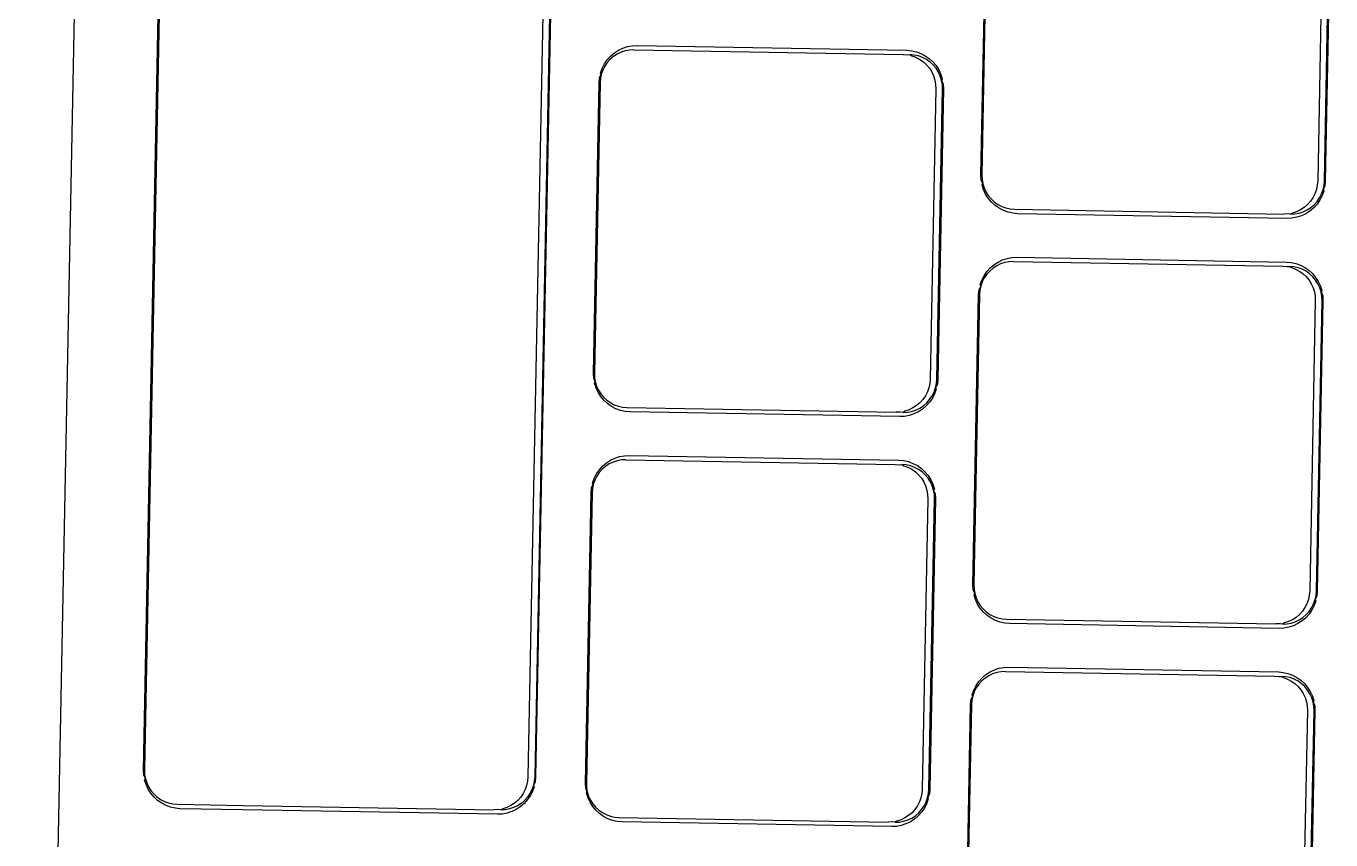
# Model space of a CAD drawing. Header units: millimetres. Extents: x 44692 to 333458, y -26854 to 14445.
# Drawn here: x 72390.7 to 72443.8, y -20744.3 to -20711.2 of the extents above; entities that cross this region are included whole.
import ezdxf

# ---------------------------------------------------------------- set-up
doc = ezdxf.new("R2010")
doc.units = ezdxf.units.MM
doc.header["$LTSCALE"] = 100
doc.layers.add('Muebles', color=112, linetype='Continuous')

msp = doc.modelspace()

# ---------------------------------------------------------------- linework, layer by layer
at = {"layer": 'Muebles'}
for p, q in [((72390.722, -20812.073), (72395.325, -20575.923)), ((72395.502, -20741.488), (72397.032, -20662.998)), ((72397.067, -20663.005), (72395.538, -20741.483)), ((72412.67, -20663.28), (72411.141, -20741.758)), ((72412.943, -20663.285), (72411.414, -20741.763)), ((72412.979, -20663.28), (72411.449, -20741.77)), ((72429.572, -20717.282), (72429.803, -20705.465)), ((72429.838, -20705.472), (72429.607, -20717.277)), ((72443.501, -20705.713), (72443.271, -20717.518)), ((72443.544, -20717.523), (72443.774, -20705.718)), ((72443.81, -20705.712), (72443.579, -20717.53)), ((72415.006, -20712.118), (72415.195, -20712.056)), ((72415.195, -20712.056), (72415.391, -20712.02)), ((72415.391, -20712.02), (72415.585, -20712.011)), ((72415.585, -20712.011), (72426.556, -20712.204)), ((72414.256, -20712.762), (72414.37, -20712.595)), ((72414.487, -20712.57), (72414.367, -20712.703)), ((72414.37, -20712.595), (72414.505, -20712.445)), ((72414.622, -20712.454), (72414.487, -20712.57)), ((72414.505, -20712.445), (72414.657, -20712.314)), ((72414.771, -20712.357), (72414.622, -20712.454)), ((72414.657, -20712.314), (72414.825, -20712.204)), ((72414.931, -20712.281), (72414.771, -20712.357)), ((72414.825, -20712.204), (72415.006, -20712.118)), ((72415.1, -20712.226), (72414.931, -20712.281)), ((72415.274, -20712.194), (72415.1, -20712.226)), ((72415.45, -20712.185), (72415.274, -20712.194)), ((72415.45, -20712.185), (72426.411, -20712.378)), ((72426.411, -20712.378), (72426.587, -20712.393)), ((72426.556, -20712.204), (72426.749, -20712.221)), ((72426.587, -20712.393), (72426.684, -20712.383)), ((72426.86, -20712.398), (72426.684, -20712.383)), ((72426.684, -20712.383), (72426.76, -20712.431)), ((72426.749, -20712.221), (72426.943, -20712.264)), ((72426.76, -20712.431), (72426.926, -20712.492)), ((72427.033, -20712.436), (72426.86, -20712.398)), ((72426.926, -20712.492), (72427.083, -20712.574)), ((72426.943, -20712.264), (72427.131, -20712.332)), ((72427.199, -20712.497), (72427.033, -20712.436)), ((72427.083, -20712.574), (72427.228, -20712.677)), ((72427.131, -20712.332), (72427.308, -20712.425)), ((72427.356, -20712.579), (72427.199, -20712.497)), ((72427.308, -20712.425), (72427.471, -20712.54)), ((72427.501, -20712.682), (72427.356, -20712.579)), ((72427.471, -20712.54), (72427.618, -20712.676)), ((72414.096, -20713.133), (72414.164, -20712.942)), ((72414.125, -20713.18), (72414.096, -20713.133)), ((72414.185, -20713.011), (72414.125, -20713.18)), ((72414.164, -20712.942), (72414.256, -20712.762)), ((72414.266, -20712.851), (72414.185, -20713.011)), ((72414.367, -20712.703), (72414.266, -20712.851)), ((72427.228, -20712.677), (72427.359, -20712.798)), ((72427.359, -20712.798), (72427.473, -20712.935)), ((72427.473, -20712.935), (72427.568, -20713.086)), ((72427.632, -20712.802), (72427.501, -20712.682)), ((72427.568, -20713.086), (72427.643, -20713.248)), ((72427.618, -20712.676), (72427.747, -20712.831)), ((72427.746, -20712.939), (72427.632, -20712.802)), ((72427.841, -20713.091), (72427.746, -20712.939)), ((72427.747, -20712.831), (72427.855, -20713.001)), ((72427.916, -20713.253), (72427.841, -20713.091)), ((72427.855, -20713.001), (72427.939, -20713.185)), ((72413.807, -20725.345), (72414.037, -20713.528)), ((72414.072, -20713.534), (72413.842, -20725.34)), ((72414.037, -20713.528), (72414.053, -20713.331)), ((72414.053, -20713.331), (72414.125, -20713.18)), ((72414.087, -20713.355), (72414.072, -20713.534)), ((72414.125, -20713.18), (72414.087, -20713.355)), ((72427.643, -20713.248), (72427.696, -20713.419)), ((72427.696, -20713.419), (72427.728, -20713.596)), ((72427.728, -20713.596), (72427.736, -20713.776)), ((72427.97, -20713.424), (72427.916, -20713.253)), ((72427.939, -20713.185), (72428, -20713.378)), ((72428, -20713.378), (72427.97, -20713.424)), ((72428.001, -20713.601), (72427.97, -20713.424)), ((72427.97, -20713.424), (72428.035, -20713.578)), ((72428.009, -20713.78), (72428.001, -20713.601)), ((72428.035, -20713.578), (72428.044, -20713.775)), ((72427.736, -20713.776), (72427.506, -20725.581)), ((72427.779, -20725.586), (72428.009, -20713.78)), ((72428.044, -20713.775), (72427.813, -20725.592)), ((72429.581, -20717.479), (72429.572, -20717.282)), ((72429.607, -20717.277), (72429.615, -20717.457)), ((72429.647, -20717.633), (72429.581, -20717.479)), ((72429.615, -20717.457), (72429.647, -20717.633)), ((72429.616, -20717.679), (72429.647, -20717.633)), ((72429.677, -20717.873), (72429.616, -20717.679)), ((72429.647, -20717.633), (72429.7, -20717.805)), ((72429.761, -20718.056), (72429.677, -20717.873)), ((72429.7, -20717.805), (72429.775, -20717.967)), ((72443.218, -20717.873), (72443.158, -20718.042)), ((72443.256, -20717.697), (72443.218, -20717.873)), ((72443.271, -20717.518), (72443.256, -20717.697)), ((72443.431, -20718.047), (72443.491, -20717.878)), ((72443.52, -20717.925), (72443.452, -20718.116)), ((72443.491, -20717.878), (72443.529, -20717.702)), ((72443.563, -20717.726), (72443.491, -20717.878)), ((72443.491, -20717.878), (72443.52, -20717.925)), ((72443.529, -20717.702), (72443.544, -20717.523)), ((72443.579, -20717.53), (72443.563, -20717.726)), ((72429.869, -20718.227), (72429.761, -20718.056)), ((72429.775, -20717.967), (72429.87, -20718.118)), ((72429.998, -20718.381), (72429.869, -20718.227)), ((72429.87, -20718.118), (72429.984, -20718.255)), ((72429.984, -20718.255), (72430.115, -20718.376)), ((72430.145, -20718.518), (72429.998, -20718.381)), ((72430.115, -20718.376), (72430.26, -20718.478)), ((72442.976, -20718.349), (72442.856, -20718.482)), ((72443.077, -20718.202), (72442.976, -20718.349)), ((72443.158, -20718.042), (72443.077, -20718.202)), ((72443.246, -20718.463), (72443.111, -20718.613)), ((72443.129, -20718.487), (72443.249, -20718.354)), ((72443.36, -20718.296), (72443.246, -20718.463)), ((72443.249, -20718.354), (72443.35, -20718.207)), ((72443.35, -20718.207), (72443.431, -20718.047)), ((72443.452, -20718.116), (72443.36, -20718.296)), ((72430.308, -20718.633), (72430.145, -20718.518)), ((72430.26, -20718.478), (72430.417, -20718.561)), ((72430.485, -20718.726), (72430.308, -20718.633)), ((72430.417, -20718.561), (72430.583, -20718.621)), ((72430.673, -20718.794), (72430.485, -20718.726)), ((72430.583, -20718.621), (72430.756, -20718.659)), ((72430.867, -20718.837), (72430.673, -20718.794)), ((72430.756, -20718.659), (72430.932, -20718.674)), ((72431.06, -20718.853), (72430.867, -20718.837)), ((72430.932, -20718.674), (72441.893, -20718.868)), ((72442.031, -20719.047), (72431.06, -20718.853)), ((72442.069, -20718.859), (72441.893, -20718.868)), ((72442.166, -20718.872), (72442.069, -20718.859)), ((72442.244, -20718.827), (72442.166, -20718.872)), ((72442.166, -20718.872), (72442.342, -20718.864)), ((72442.421, -20719.001), (72442.225, -20719.037)), ((72442.412, -20718.772), (72442.244, -20718.827)), ((72442.342, -20718.864), (72442.517, -20718.832)), ((72442.572, -20718.696), (72442.412, -20718.772)), ((72442.61, -20718.94), (72442.421, -20719.001)), ((72442.517, -20718.832), (72442.685, -20718.777)), ((72442.721, -20718.598), (72442.572, -20718.696)), ((72442.791, -20718.853), (72442.61, -20718.94)), ((72442.685, -20718.777), (72442.845, -20718.7)), ((72442.856, -20718.482), (72442.721, -20718.598)), ((72442.959, -20718.744), (72442.791, -20718.853)), ((72442.845, -20718.7), (72442.994, -20718.603)), ((72443.111, -20718.613), (72442.959, -20718.744)), ((72442.994, -20718.603), (72443.129, -20718.487)), ((72442.225, -20719.037), (72442.031, -20719.047)), ((72429.811, -20721.21), (72429.945, -20721.06)), ((72430.063, -20721.069), (72429.927, -20721.186)), ((72429.945, -20721.06), (72430.098, -20720.929)), ((72430.211, -20720.972), (72430.063, -20721.069)), ((72430.098, -20720.929), (72430.266, -20720.819)), ((72430.372, -20720.896), (72430.211, -20720.972)), ((72430.266, -20720.819), (72430.446, -20720.733)), ((72430.54, -20720.841), (72430.372, -20720.896)), ((72430.446, -20720.733), (72430.636, -20720.671)), ((72430.714, -20720.809), (72430.54, -20720.841)), ((72430.636, -20720.671), (72430.832, -20720.635)), ((72430.891, -20720.8), (72430.714, -20720.809)), ((72430.832, -20720.635), (72431.025, -20720.626)), ((72430.891, -20720.8), (72441.851, -20720.994)), ((72431.025, -20720.626), (72441.997, -20720.82)), ((72441.851, -20720.994), (72442.028, -20721.008)), ((72441.997, -20720.82), (72442.19, -20720.836)), ((72442.028, -20721.008), (72442.124, -20720.998)), ((72442.301, -20721.013), (72442.124, -20720.998)), ((72442.124, -20720.998), (72442.2, -20721.047)), ((72442.19, -20720.836), (72442.384, -20720.879)), ((72442.2, -20721.047), (72442.367, -20721.107)), ((72442.473, -20721.051), (72442.301, -20721.013)), ((72442.367, -20721.107), (72442.524, -20721.189)), ((72442.384, -20720.879), (72442.571, -20720.947)), ((72442.64, -20721.112), (72442.473, -20721.051)), ((72442.571, -20720.947), (72442.748, -20721.04)), ((72442.797, -20721.194), (72442.64, -20721.112)), ((72442.748, -20721.04), (72442.912, -20721.155)), ((72429.537, -20721.748), (72429.605, -20721.557)), ((72429.626, -20721.626), (72429.565, -20721.795)), ((72429.605, -20721.557), (72429.697, -20721.377)), ((72429.707, -20721.466), (72429.626, -20721.626)), ((72429.697, -20721.377), (72429.811, -20721.21)), ((72429.808, -20721.319), (72429.707, -20721.466)), ((72429.927, -20721.186), (72429.808, -20721.319)), ((72442.524, -20721.189), (72442.669, -20721.292)), ((72442.669, -20721.292), (72442.799, -20721.413)), ((72442.942, -20721.297), (72442.797, -20721.194)), ((72442.799, -20721.413), (72442.913, -20721.55)), ((72442.912, -20721.155), (72443.059, -20721.291)), ((72442.913, -20721.55), (72443.009, -20721.701)), ((72443.072, -20721.417), (72442.942, -20721.297)), ((72443.059, -20721.291), (72443.188, -20721.446)), ((72443.186, -20721.555), (72443.072, -20721.417)), ((72443.282, -20721.706), (72443.186, -20721.555)), ((72443.188, -20721.446), (72443.295, -20721.617)), ((72443.295, -20721.617), (72443.38, -20721.8)), ((72429.247, -20733.96), (72429.478, -20722.143)), ((72429.512, -20722.15), (72429.282, -20733.955)), ((72429.478, -20722.143), (72429.494, -20721.947)), ((72429.494, -20721.947), (72429.565, -20721.795)), ((72429.527, -20721.971), (72429.512, -20722.15)), ((72429.565, -20721.795), (72429.527, -20721.971)), ((72429.565, -20721.795), (72429.537, -20721.748)), ((72443.009, -20721.701), (72443.084, -20721.863)), ((72443.084, -20721.863), (72443.137, -20722.034)), ((72443.137, -20722.034), (72443.168, -20722.211)), ((72443.357, -20721.868), (72443.282, -20721.706)), ((72443.41, -20722.039), (72443.357, -20721.868)), ((72443.38, -20721.8), (72443.44, -20721.993)), ((72443.44, -20721.993), (72443.41, -20722.039)), ((72443.441, -20722.216), (72443.41, -20722.039)), ((72443.41, -20722.039), (72443.476, -20722.193)), ((72443.176, -20722.391), (72442.946, -20734.196)), ((72443.168, -20722.211), (72443.176, -20722.391)), ((72443.219, -20734.201), (72443.449, -20722.395)), ((72443.484, -20722.39), (72443.254, -20734.207)), ((72443.449, -20722.395), (72443.441, -20722.216)), ((72443.476, -20722.193), (72443.484, -20722.39)), ((72413.815, -20725.542), (72413.807, -20725.345)), ((72413.842, -20725.34), (72413.85, -20725.519)), ((72413.881, -20725.696), (72413.815, -20725.542)), ((72413.85, -20725.519), (72413.881, -20725.696)), ((72413.851, -20725.742), (72413.881, -20725.696)), ((72413.911, -20725.935), (72413.851, -20725.742)), ((72413.881, -20725.696), (72413.934, -20725.867)), ((72413.934, -20725.867), (72414.009, -20726.03)), ((72427.49, -20725.76), (72427.453, -20725.936)), ((72427.506, -20725.581), (72427.49, -20725.76)), ((72427.726, -20725.94), (72427.763, -20725.765)), ((72427.797, -20725.789), (72427.726, -20725.94)), ((72427.763, -20725.765), (72427.779, -20725.586)), ((72427.813, -20725.592), (72427.797, -20725.789)), ((72413.996, -20726.119), (72413.911, -20725.935)), ((72414.103, -20726.289), (72413.996, -20726.119)), ((72414.009, -20726.03), (72414.105, -20726.181)), ((72414.232, -20726.444), (72414.103, -20726.289)), ((72414.105, -20726.181), (72414.219, -20726.318)), ((72414.219, -20726.318), (72414.349, -20726.439)), ((72427.21, -20726.412), (72427.091, -20726.545)), ((72427.311, -20726.264), (72427.21, -20726.412)), ((72427.392, -20726.105), (72427.311, -20726.264)), ((72427.364, -20726.55), (72427.483, -20726.417)), ((72427.453, -20725.936), (72427.392, -20726.105)), ((72427.594, -20726.359), (72427.48, -20726.525)), ((72427.483, -20726.417), (72427.584, -20726.269)), ((72427.584, -20726.269), (72427.665, -20726.109)), ((72427.686, -20726.178), (72427.594, -20726.359)), ((72427.665, -20726.109), (72427.726, -20725.94)), ((72427.754, -20725.987), (72427.686, -20726.178)), ((72427.726, -20725.94), (72427.754, -20725.987)), ((72414.379, -20726.58), (72414.232, -20726.444)), ((72414.349, -20726.439), (72414.494, -20726.541)), ((72414.543, -20726.696), (72414.379, -20726.58)), ((72414.494, -20726.541), (72414.651, -20726.623)), ((72414.72, -20726.788), (72414.543, -20726.696)), ((72414.651, -20726.623), (72414.818, -20726.684)), ((72414.907, -20726.857), (72414.72, -20726.788)), ((72414.818, -20726.684), (72414.99, -20726.722)), ((72415.101, -20726.9), (72414.907, -20726.857)), ((72414.99, -20726.722), (72415.167, -20726.737)), ((72415.294, -20726.916), (72415.101, -20726.9)), ((72415.167, -20726.737), (72426.127, -20726.93)), ((72426.266, -20727.109), (72415.294, -20726.916)), ((72426.304, -20726.922), (72426.127, -20726.93)), ((72426.4, -20726.935), (72426.304, -20726.922)), ((72426.478, -20726.89), (72426.4, -20726.935)), ((72426.4, -20726.935), (72426.577, -20726.927)), ((72426.646, -20726.835), (72426.478, -20726.89)), ((72426.577, -20726.927), (72426.751, -20726.895)), ((72426.806, -20726.758), (72426.646, -20726.835)), ((72426.751, -20726.895), (72426.919, -20726.84)), ((72426.955, -20726.661), (72426.806, -20726.758)), ((72427.025, -20726.916), (72426.845, -20727.002)), ((72426.919, -20726.84), (72427.08, -20726.763)), ((72427.091, -20726.545), (72426.955, -20726.661)), ((72427.193, -20726.806), (72427.025, -20726.916)), ((72427.08, -20726.763), (72427.228, -20726.666)), ((72427.346, -20726.675), (72427.193, -20726.806)), ((72427.228, -20726.666), (72427.364, -20726.55)), ((72427.48, -20726.525), (72427.346, -20726.675)), ((72426.459, -20727.1), (72426.266, -20727.109)), ((72426.655, -20727.064), (72426.459, -20727.1)), ((72426.845, -20727.002), (72426.655, -20727.064)), ((72414.18, -20729.123), (72414.332, -20728.992)), ((72414.446, -20729.035), (72414.297, -20729.132)), ((72414.332, -20728.992), (72414.5, -20728.882)), ((72414.606, -20728.958), (72414.446, -20729.035)), ((72414.5, -20728.882), (72414.681, -20728.796)), ((72414.774, -20728.903), (72414.606, -20728.958)), ((72414.681, -20728.796), (72414.87, -20728.734)), ((72414.949, -20728.871), (72414.774, -20728.903)), ((72414.87, -20728.734), (72415.066, -20728.698)), ((72415.125, -20728.863), (72414.949, -20728.871)), ((72415.066, -20728.698), (72415.26, -20728.689)), ((72415.125, -20728.863), (72426.086, -20729.056)), ((72415.26, -20728.689), (72426.231, -20728.882)), ((72426.086, -20729.056), (72426.262, -20729.071)), ((72426.231, -20728.882), (72426.424, -20728.898)), ((72426.262, -20729.071), (72426.359, -20729.061)), ((72426.535, -20729.076), (72426.359, -20729.061)), ((72426.359, -20729.061), (72426.435, -20729.109)), ((72426.424, -20728.898), (72426.618, -20728.941)), ((72426.708, -20729.114), (72426.535, -20729.076)), ((72426.618, -20728.941), (72426.806, -20729.01)), ((72426.806, -20729.01), (72426.983, -20729.102)), ((72413.771, -20729.811), (72413.839, -20729.62)), ((72413.839, -20729.62), (72413.931, -20729.439)), ((72413.941, -20729.529), (72413.86, -20729.689)), ((72413.931, -20729.439), (72414.045, -20729.273)), ((72414.042, -20729.381), (72413.941, -20729.529)), ((72414.162, -20729.248), (72414.042, -20729.381)), ((72414.045, -20729.273), (72414.18, -20729.123)), ((72414.297, -20729.132), (72414.162, -20729.248)), ((72426.435, -20729.109), (72426.601, -20729.17)), ((72426.601, -20729.17), (72426.758, -20729.252)), ((72426.874, -20729.175), (72426.708, -20729.114)), ((72426.758, -20729.252), (72426.903, -20729.355)), ((72427.031, -20729.257), (72426.874, -20729.175)), ((72426.903, -20729.355), (72427.034, -20729.475)), ((72426.983, -20729.102), (72427.146, -20729.218)), ((72427.176, -20729.359), (72427.031, -20729.257)), ((72427.034, -20729.475), (72427.148, -20729.612)), ((72427.146, -20729.218), (72427.293, -20729.354)), ((72427.148, -20729.612), (72427.243, -20729.763)), ((72427.307, -20729.48), (72427.176, -20729.359)), ((72427.293, -20729.354), (72427.422, -20729.509)), ((72427.421, -20729.617), (72427.307, -20729.48)), ((72427.516, -20729.768), (72427.421, -20729.617)), ((72427.422, -20729.509), (72427.53, -20729.679)), ((72413.712, -20730.206), (72413.728, -20730.009)), ((72413.728, -20730.009), (72413.8, -20729.858)), ((72413.762, -20730.033), (72413.747, -20730.212)), ((72413.8, -20729.858), (72413.762, -20730.033)), ((72413.8, -20729.858), (72413.771, -20729.811)), ((72413.86, -20729.689), (72413.8, -20729.858)), ((72427.243, -20729.763), (72427.318, -20729.926)), ((72427.318, -20729.926), (72427.371, -20730.097)), ((72427.371, -20730.097), (72427.402, -20730.274)), ((72427.591, -20729.931), (72427.516, -20729.768)), ((72427.53, -20729.679), (72427.614, -20729.863)), ((72427.644, -20730.102), (72427.591, -20729.931)), ((72427.614, -20729.863), (72427.675, -20730.056)), ((72427.675, -20730.056), (72427.644, -20730.102)), ((72427.675, -20730.279), (72427.644, -20730.102)), ((72427.644, -20730.102), (72427.71, -20730.256)), ((72413.481, -20742.023), (72413.712, -20730.206)), ((72413.747, -20730.212), (72413.517, -20742.018)), ((72427.411, -20730.453), (72427.18, -20742.259)), ((72427.402, -20730.274), (72427.411, -20730.453)), ((72427.453, -20742.264), (72427.684, -20730.458)), ((72427.719, -20730.453), (72427.488, -20742.27)), ((72427.684, -20730.458), (72427.675, -20730.279)), ((72427.71, -20730.256), (72427.719, -20730.453)), ((72429.256, -20734.157), (72429.247, -20733.96)), ((72429.321, -20734.311), (72429.256, -20734.157)), ((72429.282, -20733.955), (72429.29, -20734.134)), ((72429.29, -20734.134), (72429.321, -20734.311)), ((72429.291, -20734.357), (72429.321, -20734.311)), ((72429.352, -20734.55), (72429.291, -20734.357)), ((72429.321, -20734.311), (72429.375, -20734.482)), ((72442.931, -20734.375), (72442.893, -20734.551)), ((72442.946, -20734.196), (72442.931, -20734.375)), ((72443.166, -20734.555), (72443.204, -20734.38)), ((72443.204, -20734.38), (72443.219, -20734.201)), ((72443.254, -20734.207), (72443.238, -20734.404)), ((72429.436, -20734.734), (72429.352, -20734.55)), ((72429.375, -20734.482), (72429.45, -20734.645)), ((72429.544, -20734.904), (72429.436, -20734.734)), ((72429.45, -20734.645), (72429.545, -20734.796)), ((72429.673, -20735.059), (72429.544, -20734.904)), ((72429.545, -20734.796), (72429.659, -20734.933)), ((72442.752, -20734.879), (72442.651, -20735.027)), ((72442.833, -20734.72), (72442.752, -20734.879)), ((72442.893, -20734.551), (72442.833, -20734.72)), ((72442.924, -20735.032), (72443.025, -20734.884)), ((72443.025, -20734.884), (72443.106, -20734.725)), ((72443.127, -20734.793), (72443.035, -20734.974)), ((72443.106, -20734.725), (72443.166, -20734.555)), ((72443.195, -20734.602), (72443.127, -20734.793)), ((72443.238, -20734.404), (72443.166, -20734.555)), ((72443.166, -20734.555), (72443.195, -20734.602)), ((72429.659, -20734.933), (72429.79, -20735.054)), ((72429.82, -20735.195), (72429.673, -20735.059)), ((72429.79, -20735.054), (72429.935, -20735.156)), ((72429.983, -20735.311), (72429.82, -20735.195)), ((72429.935, -20735.156), (72430.092, -20735.238)), ((72430.16, -20735.403), (72429.983, -20735.311)), ((72430.092, -20735.238), (72430.258, -20735.299)), ((72430.348, -20735.472), (72430.16, -20735.403)), ((72430.258, -20735.299), (72430.431, -20735.337)), ((72430.431, -20735.337), (72430.607, -20735.352)), ((72430.607, -20735.352), (72441.568, -20735.545)), ((72442.087, -20735.45), (72441.918, -20735.505)), ((72442.247, -20735.373), (72442.087, -20735.45)), ((72442.191, -20735.51), (72442.36, -20735.455)), ((72442.396, -20735.276), (72442.247, -20735.373)), ((72442.36, -20735.455), (72442.52, -20735.378)), ((72442.531, -20735.16), (72442.396, -20735.276)), ((72442.634, -20735.421), (72442.466, -20735.531)), ((72442.52, -20735.378), (72442.669, -20735.281)), ((72442.651, -20735.027), (72442.531, -20735.16)), ((72442.786, -20735.291), (72442.634, -20735.421)), ((72442.669, -20735.281), (72442.804, -20735.165)), ((72442.921, -20735.14), (72442.786, -20735.291)), ((72442.804, -20735.165), (72442.924, -20735.032)), ((72443.035, -20734.974), (72442.921, -20735.14)), ((72430.542, -20735.515), (72430.348, -20735.472)), ((72430.735, -20735.531), (72430.542, -20735.515)), ((72441.706, -20735.724), (72430.735, -20735.531)), ((72441.744, -20735.537), (72441.568, -20735.545)), ((72441.9, -20735.715), (72441.706, -20735.724)), ((72441.841, -20735.55), (72441.744, -20735.537)), ((72441.918, -20735.505), (72441.841, -20735.55)), ((72441.841, -20735.55), (72442.017, -20735.542)), ((72442.096, -20735.679), (72441.9, -20735.715)), ((72442.017, -20735.542), (72442.191, -20735.51)), ((72442.285, -20735.617), (72442.096, -20735.679)), ((72442.466, -20735.531), (72442.285, -20735.617)), ((72429.773, -20737.607), (72429.941, -20737.497)), ((72430.046, -20737.573), (72429.886, -20737.65)), ((72429.941, -20737.497), (72430.121, -20737.411)), ((72430.215, -20737.519), (72430.046, -20737.573)), ((72430.121, -20737.411), (72430.311, -20737.349)), ((72430.389, -20737.487), (72430.215, -20737.519)), ((72430.311, -20737.349), (72430.507, -20737.313)), ((72430.566, -20737.478), (72430.389, -20737.487)), ((72430.507, -20737.313), (72430.7, -20737.304)), ((72430.566, -20737.478), (72441.526, -20737.671)), ((72430.7, -20737.304), (72441.672, -20737.497)), ((72441.672, -20737.497), (72441.865, -20737.514)), ((72441.865, -20737.514), (72442.059, -20737.556)), ((72442.059, -20737.556), (72442.246, -20737.625)), ((72429.28, -20738.235), (72429.372, -20738.054)), ((72429.372, -20738.054), (72429.486, -20737.888)), ((72429.483, -20737.996), (72429.382, -20738.144)), ((72429.602, -20737.863), (72429.483, -20737.996)), ((72429.486, -20737.888), (72429.62, -20737.738)), ((72429.737, -20737.747), (72429.602, -20737.863)), ((72429.62, -20737.738), (72429.773, -20737.607)), ((72429.886, -20737.65), (72429.737, -20737.747)), ((72441.526, -20737.671), (72441.702, -20737.686)), ((72441.702, -20737.686), (72441.799, -20737.676)), ((72441.975, -20737.691), (72441.799, -20737.676)), ((72441.799, -20737.676), (72441.875, -20737.724)), ((72441.875, -20737.724), (72442.041, -20737.785)), ((72442.148, -20737.729), (72441.975, -20737.691)), ((72442.041, -20737.785), (72442.198, -20737.867)), ((72442.314, -20737.79), (72442.148, -20737.729)), ((72442.198, -20737.867), (72442.344, -20737.97)), ((72442.246, -20737.625), (72442.423, -20737.717)), ((72442.472, -20737.872), (72442.314, -20737.79)), ((72442.344, -20737.97), (72442.474, -20738.09)), ((72442.423, -20737.717), (72442.587, -20737.833)), ((72442.617, -20737.974), (72442.472, -20737.872)), ((72442.474, -20738.09), (72442.588, -20738.227)), ((72442.587, -20737.833), (72442.734, -20737.969)), ((72442.747, -20738.095), (72442.617, -20737.974)), ((72442.734, -20737.969), (72442.863, -20738.124)), ((72442.861, -20738.232), (72442.747, -20738.095)), ((72429.152, -20738.821), (72429.169, -20738.624)), ((72429.169, -20738.624), (72429.24, -20738.473)), ((72429.202, -20738.648), (72429.187, -20738.827)), ((72429.24, -20738.473), (72429.202, -20738.648)), ((72429.212, -20738.426), (72429.28, -20738.235)), ((72429.24, -20738.473), (72429.212, -20738.426)), ((72429.3, -20738.304), (72429.24, -20738.473)), ((72429.382, -20738.144), (72429.3, -20738.304)), ((72442.588, -20738.227), (72442.683, -20738.379)), ((72442.683, -20738.379), (72442.758, -20738.541)), ((72442.758, -20738.541), (72442.812, -20738.712)), ((72442.956, -20738.383), (72442.861, -20738.232)), ((72442.863, -20738.124), (72442.97, -20738.294)), ((72443.032, -20738.546), (72442.956, -20738.383)), ((72442.97, -20738.294), (72443.055, -20738.478)), ((72443.085, -20738.717), (72443.032, -20738.546)), ((72443.055, -20738.478), (72443.115, -20738.671)), ((72428.922, -20750.638), (72429.152, -20738.821)), ((72429.187, -20738.827), (72428.957, -20750.633)), ((72442.851, -20739.068), (72442.621, -20750.874)), ((72442.812, -20738.712), (72442.843, -20738.889)), ((72442.843, -20738.889), (72442.851, -20739.068)), ((72442.894, -20750.879), (72443.124, -20739.073)), ((72443.159, -20739.068), (72442.929, -20750.885)), ((72443.115, -20738.671), (72443.085, -20738.717)), ((72443.116, -20738.894), (72443.085, -20738.717)), ((72443.085, -20738.717), (72443.15, -20738.871)), ((72443.124, -20739.073), (72443.116, -20738.894)), ((72443.15, -20738.871), (72443.159, -20739.068)), ((72395.511, -20741.685), (72395.502, -20741.488)), ((72395.577, -20741.839), (72395.511, -20741.685)), ((72395.538, -20741.483), (72395.546, -20741.663)), ((72395.546, -20741.663), (72395.577, -20741.839)), ((72411.141, -20741.758), (72411.126, -20741.937)), ((72411.414, -20741.763), (72411.399, -20741.942)), ((72411.449, -20741.77), (72411.432, -20741.966)), ((72395.546, -20741.885), (72395.577, -20741.839)), ((72395.607, -20742.078), (72395.546, -20741.885)), ((72395.577, -20741.839), (72395.63, -20742.01)), ((72395.692, -20742.262), (72395.607, -20742.078)), ((72395.63, -20742.01), (72395.705, -20742.173)), ((72395.799, -20742.433), (72395.692, -20742.262)), ((72395.705, -20742.173), (72395.801, -20742.324)), ((72395.801, -20742.324), (72395.915, -20742.461)), ((72411.028, -20742.282), (72410.946, -20742.442)), ((72411.088, -20742.113), (72411.028, -20742.282)), ((72411.126, -20741.937), (72411.088, -20742.113)), ((72411.301, -20742.287), (72411.219, -20742.447)), ((72411.321, -20742.356), (72411.229, -20742.536)), ((72411.361, -20742.118), (72411.301, -20742.287)), ((72411.389, -20742.165), (72411.321, -20742.356)), ((72411.399, -20741.942), (72411.361, -20742.118)), ((72411.432, -20741.966), (72411.361, -20742.118)), ((72411.361, -20742.118), (72411.389, -20742.165)), ((72413.49, -20742.22), (72413.481, -20742.023)), ((72413.556, -20742.374), (72413.49, -20742.22)), ((72413.517, -20742.018), (72413.525, -20742.197)), ((72413.525, -20742.197), (72413.556, -20742.374)), ((72427.18, -20742.259), (72427.165, -20742.438)), ((72427.438, -20742.443), (72427.453, -20742.264)), ((72427.488, -20742.27), (72427.472, -20742.467)), ((72395.928, -20742.587), (72395.799, -20742.433)), ((72395.915, -20742.461), (72396.045, -20742.582)), ((72396.075, -20742.723), (72395.928, -20742.587)), ((72396.045, -20742.582), (72396.19, -20742.684)), ((72396.239, -20742.839), (72396.075, -20742.723)), ((72396.19, -20742.684), (72396.347, -20742.766)), ((72396.415, -20742.932), (72396.239, -20742.839)), ((72396.347, -20742.766), (72396.514, -20742.827)), ((72396.514, -20742.827), (72396.686, -20742.865)), ((72396.686, -20742.865), (72396.862, -20742.88)), ((72396.862, -20742.88), (72399.549, -20742.928)), ((72410.591, -20742.838), (72410.442, -20742.936)), ((72410.726, -20742.722), (72410.591, -20742.838)), ((72410.864, -20742.843), (72410.715, -20742.94)), ((72410.845, -20742.589), (72410.726, -20742.722)), ((72410.981, -20742.853), (72410.828, -20742.984)), ((72410.946, -20742.442), (72410.845, -20742.589)), ((72410.999, -20742.727), (72410.864, -20742.843)), ((72411.115, -20742.703), (72410.981, -20742.853)), ((72411.118, -20742.594), (72410.999, -20742.727)), ((72411.229, -20742.536), (72411.115, -20742.703)), ((72411.219, -20742.447), (72411.118, -20742.594)), ((72413.525, -20742.42), (72413.556, -20742.374)), ((72413.586, -20742.613), (72413.525, -20742.42)), ((72413.556, -20742.374), (72413.609, -20742.545)), ((72413.671, -20742.797), (72413.586, -20742.613)), ((72413.609, -20742.545), (72413.684, -20742.707)), ((72413.778, -20742.967), (72413.671, -20742.797)), ((72413.684, -20742.707), (72413.78, -20742.859)), ((72413.78, -20742.859), (72413.894, -20742.996)), ((72427.067, -20742.782), (72426.986, -20742.942)), ((72427.127, -20742.613), (72427.067, -20742.782)), ((72427.165, -20742.438), (72427.127, -20742.613)), ((72427.259, -20742.947), (72427.34, -20742.787)), ((72427.361, -20742.856), (72427.269, -20743.036)), ((72427.34, -20742.787), (72427.4, -20742.618)), ((72427.429, -20742.665), (72427.361, -20742.856)), ((72427.4, -20742.618), (72427.438, -20742.443)), ((72427.472, -20742.467), (72427.4, -20742.618)), ((72427.4, -20742.618), (72427.429, -20742.665)), ((72396.603, -20743), (72396.415, -20742.932)), ((72396.797, -20743.043), (72396.603, -20743)), ((72396.99, -20743.059), (72396.797, -20743.043)), ((72399.545, -20743.104), (72396.99, -20743.059)), ((72409.901, -20743.287), (72399.545, -20743.104)), ((72399.549, -20742.928), (72409.762, -20743.108)), ((72409.939, -20743.099), (72409.762, -20743.108)), ((72410.094, -20743.277), (72409.901, -20743.287)), ((72410.035, -20743.113), (72409.939, -20743.099)), ((72410.113, -20743.067), (72410.035, -20743.113)), ((72410.212, -20743.104), (72410.035, -20743.113)), ((72410.29, -20743.241), (72410.094, -20743.277)), ((72410.282, -20743.012), (72410.113, -20743.067)), ((72410.386, -20743.072), (72410.212, -20743.104)), ((72410.442, -20742.936), (72410.282, -20743.012)), ((72410.48, -20743.18), (72410.29, -20743.241)), ((72410.555, -20743.017), (72410.386, -20743.072)), ((72410.66, -20743.093), (72410.48, -20743.18)), ((72410.715, -20742.94), (72410.555, -20743.017)), ((72410.828, -20742.984), (72410.66, -20743.093)), ((72413.907, -20743.122), (72413.778, -20742.967)), ((72413.894, -20742.996), (72414.024, -20743.116)), ((72414.054, -20743.258), (72413.907, -20743.122)), ((72414.024, -20743.116), (72414.169, -20743.219)), ((72414.218, -20743.373), (72414.054, -20743.258)), ((72414.169, -20743.219), (72414.326, -20743.301)), ((72414.395, -20743.466), (72414.218, -20743.373)), ((72414.326, -20743.301), (72414.493, -20743.362)), ((72414.493, -20743.362), (72414.665, -20743.4)), ((72414.665, -20743.4), (72414.842, -20743.415)), ((72414.842, -20743.415), (72425.802, -20743.608)), ((72426.63, -20743.339), (72426.481, -20743.436)), ((72426.766, -20743.223), (72426.63, -20743.339)), ((72426.754, -20743.441), (72426.903, -20743.344)), ((72426.885, -20743.09), (72426.766, -20743.223)), ((72427.02, -20743.353), (72426.868, -20743.484)), ((72426.986, -20742.942), (72426.885, -20743.09)), ((72426.903, -20743.344), (72427.039, -20743.228)), ((72427.155, -20743.203), (72427.02, -20743.353)), ((72427.039, -20743.228), (72427.158, -20743.095)), ((72427.269, -20743.036), (72427.155, -20743.203)), ((72427.158, -20743.095), (72427.259, -20742.947)), ((72414.582, -20743.534), (72414.395, -20743.466)), ((72414.776, -20743.577), (72414.582, -20743.534)), ((72414.969, -20743.594), (72414.776, -20743.577)), ((72425.941, -20743.787), (72414.969, -20743.594)), ((72425.979, -20743.599), (72425.802, -20743.608)), ((72426.134, -20743.778), (72425.941, -20743.787)), ((72426.075, -20743.613), (72425.979, -20743.599)), ((72426.153, -20743.567), (72426.075, -20743.613)), ((72426.075, -20743.613), (72426.252, -20743.604)), ((72426.33, -20743.742), (72426.134, -20743.778)), ((72426.321, -20743.513), (72426.153, -20743.567)), ((72426.252, -20743.604), (72426.426, -20743.572)), ((72426.481, -20743.436), (72426.321, -20743.513)), ((72426.52, -20743.68), (72426.33, -20743.742)), ((72426.426, -20743.572), (72426.594, -20743.517)), ((72426.7, -20743.594), (72426.52, -20743.68)), ((72426.594, -20743.517), (72426.754, -20743.441)), ((72426.868, -20743.484), (72426.7, -20743.594))]:
    msp.add_line(p, q, dxfattribs=at)

doc.saveas('drawing.dxf')
